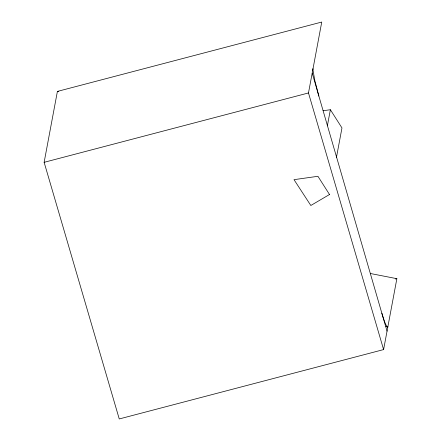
<?xml version="1.0" encoding="UTF-8"?>
<svg xmlns="http://www.w3.org/2000/svg" width="441" height="441" viewBox="0 0 441 441"><rect width="100%" height="100%" fill="white"/><g stroke="black" fill="none" stroke-linecap="round" stroke-linejoin="round"><path stroke-width="0.66" d="M44.133 162.321L57.402 91.414L321.748 22.05L308.48 92.957L383.598 349.586L119.252 418.95L44.133 162.321L308.48 92.957M327.36 125.861L330.381 109.721L323.077 110.746M336.433 157.525L341.968 127.934L330.381 109.721M383.598 349.586L396.867 278.679L370.517 273.536M312.36 69.981L313.005 68.774A11.687 1.351 75.3 0 0 312.972 69.981L314.835 80.598L318.854 96.061M395.533 279.032L396.867 278.679M385.858 326.357L387.871 326.737A14.966 1.725 75.3 0 1 387.474 327.25L385.798 324.653M57.402 91.414L58.752 91.678M312.195 73.101L387.049 331.152M385.809 324.692A19.889 2.293 75.3 0 1 381.845 313.198M329.51 194.514L310.828 205.489L294.009 179.658L317.922 176.295L329.51 194.514"/></g></svg>
